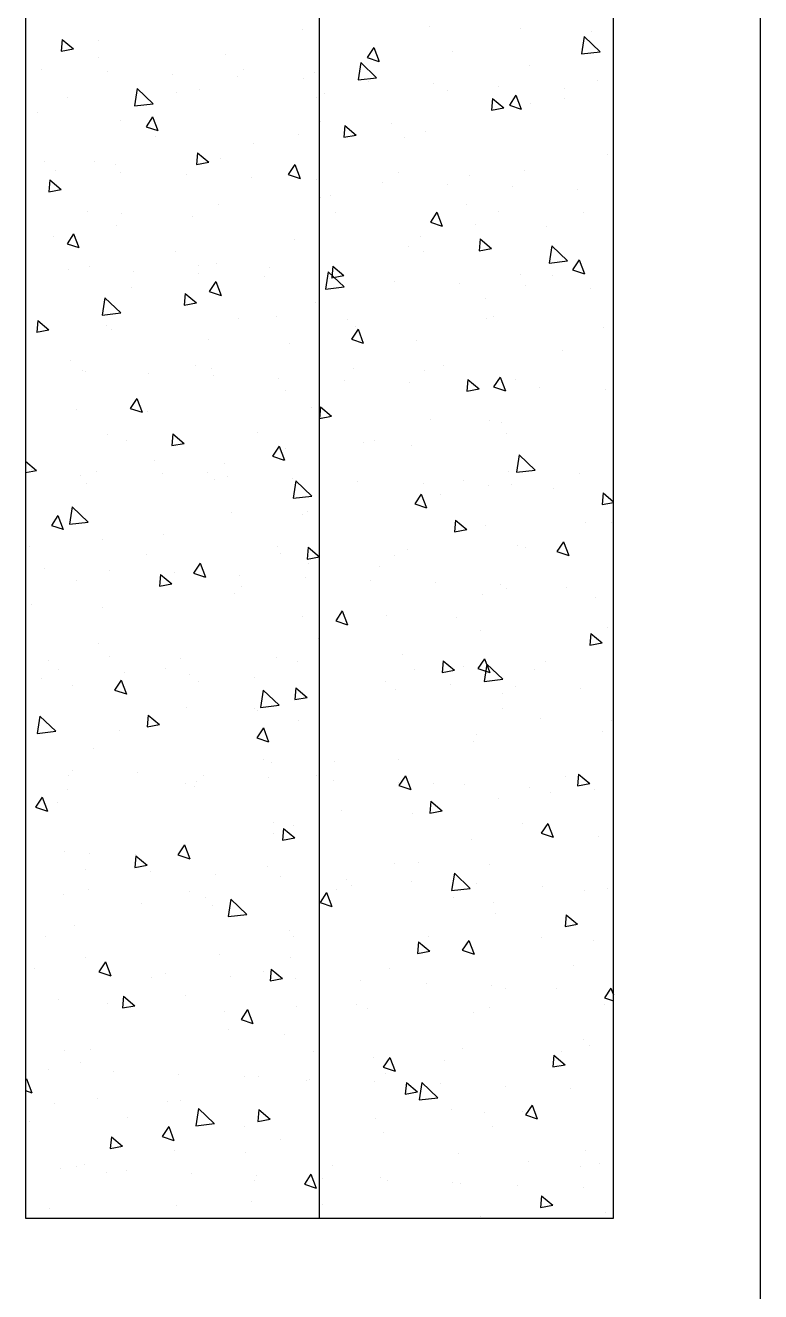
# Model space of a CAD drawing. Header units: millimetres. Extents: x 331487 to 517269, y 198509 to 399936.
# Drawn here: x 438084 to 438459, y 326746 to 327392 of the extents above; entities that cross this region are included whole.
import ezdxf

# ---------------------------------------------------------------- set-up
doc = ezdxf.new("R2010")
doc.units = ezdxf.units.MM
doc.header["$MEASUREMENT"] = 0
doc.layers.add('COLUMN', color=6, linetype='Continuous')
doc.layers.add('FOOTING', color=5, linetype='Continuous')

msp = doc.modelspace()

# ---------------------------------------------------------------- linework, layer by layer
at = {"layer": 'COLUMN'}
for p, q in [((438084.35, 329313.51), (438084.35, 326783.51)), ((438384.35, 326783.51), (438384.35, 329313.51)), ((438084.35, 326783.51), (438384.35, 326783.51))]:
    msp.add_line(p, q, dxfattribs=at)
at = {"layer": 'COLUMN', "color": 2, "linetype": 'Continuous'}
for p, q in [((438225.89, 327389.77), (438225.89, 327389.77)), ((438290.42, 327391.39), (438290.42, 327391.39)), ((438336.85, 327390.36), (438336.85, 327390.36)), ((438369.34, 327386.4), (438367.96, 327377.5)), ((438369.34, 327386.4), (438377.46, 327378.61)), ((438372.99, 327389.08), (438372.99, 327389.08)), ((438102.67, 327378.96), (438108.94, 327380.12)), ((438103.2, 327384.94), (438102.68, 327378.96)), ((438103.2, 327384.94), (438108.95, 327380.12)), ((438121.78, 327384.26), (438121.78, 327384.26)), ((438262.02, 327380.73), (438258.66, 327375.75)), ((438262.02, 327380.73), (438264.71, 327373.73)), ((438121.7, 327375.76), (438121.7, 327375.76)), ((438186.24, 327377.37), (438186.24, 327377.37)), ((438255.38, 327373.14), (438254, 327364.25)), ((438255.37, 327373.14), (438263.49, 327365.35)), ((438258.66, 327375.76), (438264.7, 327373.73)), ((438302.39, 327378.79), (438302.39, 327378.79)), ((438367.96, 327377.5), (438377.46, 327378.61)), ((438092.8, 327369.59), (438092.8, 327369.59)), ((438126.09, 327368.38), (438126.09, 327368.38)), ((438159.38, 327367.16), (438159.38, 327367.16)), ((438195.68, 327369.52), (438195.68, 327369.52)), ((438231.83, 327368.25), (438231.83, 327368.25)), ((438341.25, 327371.49), (438341.25, 327371.49)), ((438141.41, 327359.88), (438140.04, 327350.99)), ((438141.41, 327359.89), (438149.53, 327352.1)), ((438192.67, 327365.95), (438192.67, 327365.95)), ((438225.96, 327364.73), (438225.96, 327364.73)), ((438254, 327364.25), (438263.5, 327365.35)), ((438259.25, 327363.51), (438259.25, 327363.51)), ((438292.54, 327362.3), (438292.54, 327362.3)), ((438325.83, 327361.08), (438325.83, 327361.08)), ((438359.12, 327359.87), (438359.12, 327359.87)), ((438376.29, 327364.05), (438376.29, 327364.05)), ((438105.97, 327355.4), (438105.97, 327355.4)), ((438161.22, 327357.95), (438161.22, 327357.95)), ((438172.93, 327359.24), (438172.93, 327359.24)), ((438232.6, 327355.11), (438232.6, 327355.11)), ((438237.07, 327357.48), (438237.07, 327357.48)), ((438299.56, 327358.94), (438299.56, 327358.94)), ((438322.58, 327354.84), (438322.06, 327348.86)), ((438322.58, 327354.84), (438328.33, 327350.02)), ((438334.53, 327356.4), (438331.18, 327351.42)), ((438334.53, 327356.4), (438337.22, 327349.4)), ((438359.23, 327354.81), (438359.23, 327354.81)), ((438090.66, 327347.41), (438090.66, 327347.41)), ((438140.04, 327350.99), (438149.53, 327352.09)), ((438322.05, 327348.86), (438328.32, 327350.02)), ((438327.82, 327350.41), (438327.82, 327350.41)), ((438331.18, 327351.43), (438337.22, 327349.4)), ((438341.83, 327352.48), (438341.83, 327352.48)), ((438132.88, 327343.46), (438132.88, 327343.46)), ((438149.24, 327345.37), (438145.89, 327340.4)), ((438149.24, 327345.37), (438151.93, 327338.37)), ((438235.12, 327343.21), (438235.12, 327343.21)), ((438247.36, 327340.96), (438246.84, 327334.99)), ((438247.36, 327340.96), (438253.11, 327336.14)), ((438271.27, 327341.94), (438271.27, 327341.94)), ((438145.89, 327340.4), (438151.93, 327338.37)), ((438150.98, 327335.27), (438150.98, 327335.27)), ((438223.63, 327336.39), (438223.63, 327336.39)), ((438246.83, 327334.99), (438253.1, 327336.14)), ((438277.61, 327334.98), (438277.61, 327334.98)), ((438288.17, 327338), (438288.17, 327338)), ((438200.67, 327331.65), (438200.67, 327331.65)), ((438093.95, 327322.38), (438093.95, 327322.38)), ((438119.45, 327322.38), (438119.45, 327322.38)), ((438130.1, 327321.11), (438130.1, 327321.11)), ((438172.14, 327327.09), (438171.62, 327321.11)), ((438171.62, 327321.11), (438177.88, 327322.27)), ((438172.14, 327327.09), (438177.89, 327322.27)), ((438183.98, 327323.99), (438183.98, 327323.99)), ((438221.76, 327321.04), (438218.4, 327316.06)), ((438221.76, 327321.04), (438224.44, 327314.04)), ((438381.28, 327326.18), (438381.28, 327326.18)), ((438099.84, 327318.25), (438099.84, 327318.25)), ((438133.13, 327317.03), (438133.13, 327317.03)), ((438166.42, 327315.82), (438166.42, 327315.82)), ((438199.71, 327314.6), (438199.71, 327314.6)), ((438218.4, 327316.07), (438224.44, 327314.04)), ((438274.56, 327316.91), (438274.56, 327316.91)), ((438310.71, 327315.63), (438310.71, 327315.63)), ((438339, 327318.11), (438339, 327318.11)), ((438096.92, 327313.21), (438096.4, 327307.24)), ((438096.4, 327307.24), (438102.66, 327308.39)), ((438096.92, 327313.21), (438102.67, 327308.39)), ((438233, 327313.39), (438233, 327313.39)), ((438266.29, 327312.17), (438266.29, 327312.17)), ((438299.58, 327310.95), (438299.58, 327310.95)), ((438332.87, 327309.74), (438332.87, 327309.74)), ((438366.16, 327308.52), (438366.16, 327308.52)), ((438234.81, 327304.09), (438234.81, 327304.09)), ((438240.11, 327305.34), (438240.11, 327305.34)), ((438115.98, 327297.08), (438115.98, 327297.08)), ((438133.39, 327296.07), (438133.39, 327296.07)), ((438182.95, 327300.92), (438182.95, 327300.92)), ((438242.61, 327296.79), (438242.61, 327296.79)), ((438294.27, 327296.71), (438290.92, 327291.73)), ((438294.27, 327296.71), (438296.96, 327289.71)), ((438309.57, 327300.62), (438309.57, 327300.62)), ((438325.56, 327297.02), (438325.56, 327297.02)), ((438369.24, 327296.49), (438369.24, 327296.49)), ((438130.62, 327290.08), (438130.62, 327290.08)), ((438169.54, 327294.8), (438169.54, 327294.8)), ((438290.92, 327291.74), (438296.96, 327289.71)), ((438314, 327290.6), (438314, 327290.6)), ((438350.15, 327289.33), (438350.15, 327289.33)), ((438098.94, 327284.51), (438098.94, 327284.51)), ((438108.98, 327285.68), (438105.62, 327280.7)), ((438108.98, 327285.68), (438111.67, 327278.68)), ((438221.38, 327283.01), (438221.38, 327283.01)), ((438285.91, 327284.62), (438285.91, 327284.62)), ((438316.31, 327283.11), (438315.78, 327277.14)), ((438316.31, 327283.11), (438322.05, 327278.29)), ((438105.62, 327280.71), (438111.67, 327278.68)), ((438160.99, 327276.96), (438160.99, 327276.96)), ((438279.55, 327279.03), (438279.55, 327279.03)), ((438287.62, 327276.66), (438287.62, 327276.66)), ((438315.78, 327277.14), (438322.05, 327278.29)), ((438352.79, 327279.67), (438351.41, 327270.78)), ((438352.79, 327279.68), (438360.9, 327271.89)), ((438172.84, 327269.77), (438172.84, 327269.77)), ((438181.72, 327270.61), (438181.72, 327270.61)), ((438351.41, 327270.78), (438360.91, 327271.88)), ((438366.79, 327272.38), (438363.43, 327267.4)), ((438366.79, 327272.38), (438369.47, 327265.37)), ((438106.24, 327267.74), (438106.24, 327267.74)), ((438117.19, 327269), (438117.19, 327269)), ((438139.53, 327266.52), (438139.53, 327266.52)), ((438172.82, 327265.31), (438172.82, 327265.31)), ((438206.11, 327264.09), (438206.11, 327264.09)), ((438208.98, 327268.49), (438208.98, 327268.49)), ((438238.83, 327266.42), (438237.45, 327257.52)), ((438238.82, 327266.42), (438246.94, 327258.63)), ((438239.4, 327262.88), (438239.4, 327262.88)), ((438240.56, 327263.26), (438246.83, 327264.42)), ((438241.09, 327269.24), (438240.57, 327263.26)), ((438241.09, 327269.24), (438246.83, 327264.42)), ((438336.74, 327264.73), (438336.74, 327264.73)), ((438353.44, 327264.29), (438353.44, 327264.29)), ((438363.43, 327267.4), (438369.47, 327265.38)), ((438138.38, 327258.2), (438138.38, 327258.2)), ((438181.49, 327261.35), (438178.14, 327256.37)), ((438181.49, 327261.35), (438184.18, 327254.35)), ((438237.45, 327257.52), (438246.94, 327258.63)), ((438272.69, 327261.66), (438272.69, 327261.66)), ((438305.98, 327260.44), (438305.98, 327260.44)), ((438339.27, 327259.23), (438339.27, 327259.23)), ((438372.56, 327258.01), (438372.56, 327258.01)), ((438124.86, 327253.16), (438123.48, 327244.26)), ((438124.86, 327253.16), (438132.98, 327245.37)), ((438165.34, 327249.39), (438171.61, 327250.54)), ((438165.87, 327255.36), (438165.35, 327249.39)), ((438165.87, 327255.36), (438171.61, 327250.54)), ((438178.14, 327256.38), (438184.18, 327254.35)), ((438232.56, 327250.71), (438232.56, 327250.71)), ((438318.99, 327252.73), (438318.99, 327252.73)), ((438123.48, 327244.26), (438132.98, 327245.37)), ((438323.31, 327243.64), (438323.31, 327243.64)), ((438090.65, 327241.49), (438090.13, 327235.51)), ((438090.65, 327241.49), (438096.4, 327236.67)), ((438125.99, 327238.76), (438125.99, 327238.76)), ((438192.96, 327242.6), (438192.96, 327242.6)), ((438212.28, 327243.46), (438212.28, 327243.46)), ((438248.42, 327242.19), (438248.42, 327242.19)), ((438252.62, 327238.47), (438252.62, 327238.47)), ((438319.58, 327242.3), (438319.58, 327242.3)), ((438379.25, 327238.17), (438379.25, 327238.17)), ((438090.12, 327235.51), (438096.39, 327236.67)), ((438128.37, 327236.7), (438128.37, 327236.7)), ((438177.82, 327231.89), (438177.82, 327231.89)), ((438254.01, 327237.02), (438250.65, 327232.04)), ((438250.65, 327232.04), (438256.7, 327230.02)), ((438254.01, 327237.02), (438256.7, 327230.01)), ((438283.65, 327231.24), (438283.65, 327231.24)), ((438219.12, 327229.63), (438219.12, 327229.63)), ((438358.43, 327226.42), (438358.43, 327226.42)), ((438107.25, 327221.35), (438107.25, 327221.35)), ((438171, 327218.64), (438171, 327218.64)), ((438297.63, 327218.34), (438297.63, 327218.34)), ((438113.74, 327215.8), (438113.74, 327215.8)), ((438114.94, 327215.61), (438114.94, 327215.61)), ((438147.03, 327214.58), (438147.03, 327214.58)), ((438179.47, 327217.22), (438179.47, 327217.22)), ((438180.32, 327213.37), (438180.32, 327213.37)), ((438213.61, 327212.15), (438213.61, 327212.15)), ((438251.72, 327217.15), (438251.72, 327217.15)), ((438287.86, 327215.88), (438287.86, 327215.88)), ((438310.03, 327211.39), (438309.51, 327205.41)), ((438310.03, 327211.39), (438315.78, 327206.57)), ((438326.52, 327212.68), (438323.17, 327207.71)), ((438326.52, 327212.68), (438329.21, 327205.68)), ((438334.49, 327211.34), (438334.49, 327211.34)), ((438217.26, 327205.59), (438217.26, 327205.59)), ((438246.9, 327210.94), (438246.9, 327210.94)), ((438280.19, 327209.72), (438280.19, 327209.72)), ((438309.5, 327205.41), (438315.77, 327206.57)), ((438313.48, 327208.5), (438313.48, 327208.5)), ((438323.17, 327207.71), (438329.21, 327205.69)), ((438346.77, 327207.29), (438346.77, 327207.29)), ((438380.06, 327206.07), (438380.06, 327206.07)), ((438141.23, 327201.66), (438137.88, 327196.68)), ((438141.23, 327201.66), (438143.92, 327194.66)), ((438110.55, 327196.32), (438110.55, 327196.32)), ((438137.88, 327196.69), (438143.92, 327194.66)), ((438146.69, 327195.04), (438146.69, 327195.04)), ((438230.3, 327197.33), (438230.3, 327197.33)), ((438234.28, 327191.54), (438240.55, 327192.69)), ((438234.81, 327197.51), (438234.29, 327191.53)), ((438234.81, 327197.51), (438240.56, 327192.69)), ((438291.16, 327190.84), (438291.16, 327190.84)), ((438321.05, 327190.26), (438321.05, 327190.26)), ((438327.3, 327189.57), (438327.3, 327189.57)), ((438126.11, 327183.32), (438126.11, 327183.32)), ((438136, 327180.45), (438136, 327180.45)), ((438159.59, 327183.64), (438159.07, 327177.66)), ((438159.59, 327183.64), (438165.34, 327178.82)), ((438202.97, 327184.28), (438202.97, 327184.28)), ((438256.7, 327179.28), (438256.7, 327179.28)), ((438262.63, 327180.15), (438262.63, 327180.15)), ((438329.6, 327183.98), (438329.6, 327183.98)), ((438159.07, 327177.66), (438165.33, 327178.82)), ((438213.75, 327177.33), (438210.39, 327172.35)), ((438213.75, 327177.33), (438216.44, 327170.32)), ((438216.87, 327176.24), (438216.87, 327176.24)), ((438281.4, 327177.86), (438281.4, 327177.86)), ((438336.24, 327172.95), (438334.86, 327164.06)), ((438336.23, 327172.95), (438344.35, 327165.16)), ((438084.37, 327169.76), (438084.35, 327169.46)), ((438084.37, 327169.76), (438090.12, 327164.94)), ((438149.99, 327170.01), (438149.99, 327170.01)), ((438186.14, 327168.74), (438186.14, 327168.74)), ((438210.39, 327172.35), (438216.43, 327170.33)), ((438084.35, 327163.88), (438090.11, 327164.94)), ((438087.49, 327165.67), (438087.49, 327165.67)), ((438112.68, 327162.23), (438112.68, 327162.23)), ((438120.78, 327164.46), (438120.78, 327164.46)), ((438154.07, 327163.24), (438154.07, 327163.24)), ((438177.21, 327163.84), (438177.21, 327163.84)), ((438181.01, 327160.32), (438181.01, 327160.32)), ((438187.36, 327162.03), (438187.36, 327162.03)), ((438220.65, 327160.81), (438220.65, 327160.81)), ((438222.27, 327159.69), (438220.9, 327150.8)), ((438222.27, 327159.7), (438230.39, 327151.91)), ((438253.94, 327159.59), (438253.94, 327159.59)), ((438307.64, 327160.02), (438307.64, 327160.02)), ((438330.6, 327164.54), (438330.6, 327164.54)), ((438334.86, 327164.06), (438344.36, 327165.16)), ((438366.75, 327163.26), (438366.75, 327163.26)), ((438115.54, 327158.44), (438115.54, 327158.44)), ((438287.23, 327158.38), (438287.23, 327158.38)), ((438320.52, 327157.16), (438320.52, 327157.16)), ((438332.23, 327157.96), (438332.23, 327157.96)), ((438353.81, 327155.95), (438353.81, 327155.95)), ((438378.98, 327153.54), (438378.45, 327147.56)), ((438378.98, 327153.54), (438384.35, 327149.03)), ((438220.9, 327150.8), (438230.39, 327151.9)), ((438286.26, 327152.99), (438282.91, 327148.02)), ((438282.91, 327148.02), (438288.95, 327146)), ((438286.26, 327152.99), (438288.95, 327145.99)), ((438296.14, 327152.97), (438296.14, 327152.97)), ((438378.45, 327147.56), (438384.35, 327148.65)), ((438100.97, 327141.97), (438097.62, 327136.99)), ((438100.97, 327141.97), (438103.66, 327134.96)), ((438108.31, 327146.43), (438106.93, 327137.54)), ((438108.31, 327146.44), (438116.42, 327138.65)), ((438189.43, 327143.7), (438189.43, 327143.7)), ((438225.58, 327142.43), (438225.58, 327142.43)), ((438228.04, 327143.95), (438228.04, 327143.95)), ((438097.61, 327137), (438103.66, 327134.97)), ((438106.93, 327137.54), (438116.43, 327138.64)), ((438303.76, 327139.66), (438303.23, 327133.68)), ((438303.23, 327133.69), (438309.5, 327134.84)), ((438303.76, 327139.66), (438309.5, 327134.84)), ((438318.8, 327136.88), (438318.8, 327136.88)), ((438370.04, 327138.23), (438370.04, 327138.23)), ((438383.33, 327138.49), (438383.33, 327138.49)), ((438123.86, 327129.93), (438123.86, 327129.93)), ((438154.98, 327132.14), (438154.98, 327132.14)), ((438358.78, 327128.66), (438355.42, 327123.69)), ((438358.78, 327128.66), (438361.47, 327121.66)), ((438084.41, 327121.6), (438084.41, 327121.6)), ((438086.35, 327126.26), (438086.35, 327126.26)), ((438146.01, 327122.13), (438146.01, 327122.13)), ((438212.98, 327125.96), (438212.98, 327125.96)), ((438214.61, 327122.86), (438214.61, 327122.86)), ((438228.54, 327125.79), (438228.01, 327119.81)), ((438228.01, 327119.81), (438234.28, 327120.97)), ((438228.54, 327125.79), (438234.28, 327120.96)), ((438272.64, 327121.83), (438272.64, 327121.83)), ((438279.14, 327124.47), (438279.14, 327124.47)), ((438335.59, 327126.66), (438335.59, 327126.66)), ((438339.61, 327125.67), (438339.61, 327125.67)), ((438355.42, 327123.69), (438361.46, 327121.66)), ((438093.89, 327115.16), (438093.89, 327115.16)), ((438173.49, 327117.63), (438170.13, 327112.66)), ((438173.49, 327117.63), (438176.17, 327110.63)), ((438228.87, 327117.4), (438228.87, 327117.4)), ((438265.02, 327116.12), (438265.02, 327116.12)), ((438110.43, 327108.85), (438110.43, 327108.85)), ((438127.18, 327113.95), (438127.18, 327113.95)), ((438153.32, 327111.91), (438152.8, 327105.93)), ((438153.32, 327111.91), (438159.06, 327107.09)), ((438160.47, 327112.73), (438160.47, 327112.73)), ((438170.13, 327112.66), (438176.17, 327110.64)), ((438174.96, 327110.46), (438174.96, 327110.46)), ((438193.76, 327111.51), (438193.76, 327111.51)), ((438227.05, 327110.3), (438227.05, 327110.3)), ((438260.34, 327109.08), (438260.34, 327109.08)), ((438293.63, 327107.87), (438293.63, 327107.87)), ((438152.79, 327105.94), (438159.06, 327107.09)), ((438191.02, 327102), (438191.02, 327102)), ((438194.42, 327105.83), (438194.42, 327105.83)), ((438317.65, 327101.7), (438317.65, 327101.7)), ((438326.92, 327106.65), (438326.92, 327106.65)), ((438329.97, 327104.58), (438329.97, 327104.58)), ((438360.21, 327105.43), (438360.21, 327105.43)), ((438087.7, 327096.56), (438087.7, 327096.56)), ((438123.85, 327095.29), (438123.85, 327095.29)), ((438375.03, 327100.36), (438375.03, 327100.36)), ((438225.79, 327090.57), (438225.79, 327090.57)), ((438246, 327093.3), (438242.65, 327088.33)), ((438246, 327093.3), (438248.69, 327086.3)), ((438268.31, 327091.09), (438268.31, 327091.09)), ((438304.46, 327089.82), (438304.46, 327089.82)), ((438242.64, 327088.33), (438248.69, 327086.3)), ((438316.54, 327083.49), (438316.54, 327083.49)), ((438381.07, 327085.11), (438381.07, 327085.11)), ((438121.6, 327076.55), (438121.6, 327076.55)), ((438233.86, 327079.52), (438233.86, 327079.52)), ((438372.17, 327075.83), (438378.44, 327076.99)), ((438372.7, 327081.81), (438372.18, 327075.83)), ((438372.7, 327081.81), (438378.45, 327076.99)), ((438127.15, 327070.26), (438127.15, 327070.26)), ((438212.36, 327069.48), (438212.36, 327069.48)), ((438276.89, 327071.09), (438276.89, 327071.09)), ((438096.36, 327067.94), (438096.36, 327067.94)), ((438101.39, 327063.22), (438101.39, 327063.22)), ((438156.02, 327063.81), (438156.02, 327063.81)), ((438163.29, 327068.98), (438163.29, 327068.98)), ((438222.99, 327067.64), (438222.99, 327067.64)), ((438282.65, 327063.51), (438282.65, 327063.51)), ((438296.95, 327061.96), (438303.22, 327063.12)), ((438297.48, 327067.93), (438296.96, 327061.96)), ((438297.48, 327067.94), (438303.23, 327063.11)), ((438307.75, 327064.78), (438307.75, 327064.78)), ((438318.52, 327068.97), (438315.16, 327064)), ((438315.16, 327064), (438321.2, 327061.97)), ((438319.69, 327066.23), (438318.31, 327057.33)), ((438318.52, 327068.97), (438321.2, 327061.97)), ((438319.68, 327066.23), (438327.8, 327058.44)), ((438343.9, 327063.51), (438343.9, 327063.51)), ((438349.62, 327067.35), (438349.62, 327067.35)), ((438092.69, 327058.69), (438092.69, 327058.69)), ((438133.22, 327057.94), (438129.87, 327052.97)), ((438133.22, 327057.94), (438135.91, 327050.94)), ((438134.68, 327062.01), (438134.68, 327062.01)), ((438167.97, 327060.79), (438167.97, 327060.79)), ((438172.7, 327057.08), (438172.7, 327057.08)), ((438201.26, 327059.58), (438201.26, 327059.58)), ((438234.55, 327058.36), (438234.55, 327058.36)), ((438267.84, 327057.14), (438267.84, 327057.14)), ((438318.31, 327057.33), (438327.8, 327058.44)), ((438108.17, 327055.47), (438108.17, 327055.47)), ((438129.87, 327052.97), (438135.91, 327050.95)), ((438205.72, 327052.97), (438204.34, 327044.07)), ((438205.72, 327052.97), (438213.84, 327045.18)), ((438222.26, 327054.06), (438221.74, 327048.08)), ((438222.26, 327054.06), (438228.01, 327049.24)), ((438273.3, 327053.22), (438273.3, 327053.22)), ((438301.13, 327055.93), (438301.13, 327055.93)), ((438327.72, 327051.2), (438327.72, 327051.2)), ((438334.42, 327054.71), (438334.42, 327054.71)), ((438367.71, 327053.5), (438367.71, 327053.5)), ((438166.59, 327043.95), (438166.59, 327043.95)), ((438201.03, 327043.68), (438201.03, 327043.68)), ((438204.34, 327044.07), (438213.84, 327045.18)), ((438221.73, 327048.08), (438228, 327049.24)), ((438327.66, 327043.39), (438327.66, 327043.39)), ((438091.76, 327039.71), (438090.38, 327030.82)), ((438091.76, 327039.71), (438099.87, 327031.92)), ((438147.04, 327040.18), (438146.52, 327034.21)), ((438147.04, 327040.18), (438152.79, 327035.36)), ((438202.73, 327042.68), (438202.73, 327042.68)), ((438223.53, 327037.18), (438223.53, 327037.18)), ((438347.2, 327038.48), (438347.2, 327038.48)), ((438383.34, 327037.2), (438383.34, 327037.2)), ((438090.38, 327030.82), (438099.88, 327031.92)), ((438132.13, 327032.38), (438132.13, 327032.38)), ((438146.51, 327034.21), (438152.78, 327035.37)), ((438205.74, 327033.61), (438202.38, 327028.64)), ((438205.74, 327033.61), (438208.43, 327026.61)), ((438378.82, 327031.72), (438378.82, 327031.72)), ((438202.38, 327028.64), (438208.43, 327026.61)), ((438312.74, 327026.91), (438312.74, 327026.91)), ((438314.29, 327030.11), (438314.29, 327030.11)), ((438119.35, 327023.17), (438119.35, 327023.17)), ((438206.03, 327017.64), (438206.03, 327017.64)), ((438274.63, 327017.71), (438274.63, 327017.71)), ((438108.43, 327011.88), (438108.43, 327011.88)), ((438210.1, 327016.1), (438210.1, 327016.1)), ((438242.17, 327016.37), (438242.17, 327016.37)), ((438106.37, 327009.62), (438106.37, 327009.62)), ((438141.72, 327010.66), (438141.72, 327010.66)), ((438166.03, 327005.49), (438166.03, 327005.49)), ((438171.57, 327006.07), (438171.57, 327006.07)), ((438175.01, 327009.45), (438175.01, 327009.45)), ((438208.3, 327008.23), (438208.3, 327008.23)), ((438233, 327009.32), (438233, 327009.32)), ((438241.59, 327007.02), (438241.59, 327007.02)), ((438274.88, 327005.8), (438274.88, 327005.8)), ((438278.25, 327009.28), (438274.9, 327004.31)), ((438278.25, 327009.28), (438280.94, 327002.28)), ((438292.66, 327005.2), (438292.66, 327005.2)), ((438308.17, 327004.58), (438308.17, 327004.58)), ((438359.63, 327009.03), (438359.63, 327009.03)), ((438366.43, 327010.08), (438365.9, 327004.11)), ((438365.9, 327004.11), (438372.17, 327005.26)), ((438366.43, 327010.08), (438372.17, 327005.26)), ((438092.96, 326998.25), (438089.61, 326993.28)), ((438092.96, 326998.25), (438095.65, 326991.25)), ((438105.91, 327002.08), (438105.91, 327002.08)), ((438170.45, 327003.7), (438170.45, 327003.7)), ((438274.9, 327004.31), (438280.94, 327002.28)), ((438341.46, 327003.37), (438341.46, 327003.37)), ((438352.18, 327000.6), (438352.18, 327000.6)), ((438374.75, 327002.15), (438374.75, 327002.15)), ((438089.61, 326993.28), (438095.65, 326991.25)), ((438101, 326995.53), (438101, 326995.53)), ((438291.21, 326996.21), (438290.68, 326990.23)), ((438291.21, 326996.21), (438296.95, 326991.39)), ((438325.46, 326997.81), (438325.46, 326997.81)), ((438084.41, 326985.66), (438084.41, 326985.66)), ((438211.04, 326985.36), (438211.04, 326985.36)), ((438245.47, 326991.33), (438245.47, 326991.33)), ((438281.61, 326990.06), (438281.61, 326990.06)), ((438290.68, 326990.23), (438296.95, 326991.39)), ((438337.67, 326985.07), (438337.67, 326985.07)), ((438211.01, 326979.77), (438211.01, 326979.77)), ((438215.99, 326982.33), (438215.46, 326976.36)), ((438215.99, 326982.33), (438221.73, 326977.51)), ((438221.28, 326983.8), (438221.28, 326983.8)), ((438350.77, 326984.95), (438347.41, 326979.98)), ((438347.41, 326979.98), (438353.46, 326977.95)), ((438350.77, 326984.95), (438353.46, 326977.95)), ((438165.48, 326973.92), (438162.12, 326968.95)), ((438165.48, 326973.92), (438168.17, 326966.92)), ((438215.46, 326976.36), (438221.73, 326977.51)), ((438312.03, 326976.73), (438312.03, 326976.73)), ((438376.56, 326978.34), (438376.56, 326978.34)), ((438104.3, 326970.5), (438104.3, 326970.5)), ((438117.09, 326969.79), (438117.09, 326969.79)), ((438140.77, 326968.46), (438140.25, 326962.48)), ((438140.45, 326969.23), (438140.45, 326969.23)), ((438140.77, 326968.46), (438146.51, 326963.64)), ((438162.12, 326968.95), (438168.16, 326966.92)), ((438114.84, 326961.37), (438114.84, 326961.37)), ((438140.24, 326962.48), (438146.51, 326963.64)), ((438148.12, 326960.15), (438148.12, 326960.15)), ((438207.85, 326962.72), (438207.85, 326962.72)), ((438272.38, 326964.33), (438272.38, 326964.33)), ((438284.91, 326965.03), (438284.91, 326965.03)), ((438303.13, 326959.5), (438301.76, 326950.61)), ((438303.13, 326959.51), (438311.25, 326951.72)), ((438321.06, 326963.75), (438321.06, 326963.75)), ((438181.41, 326958.94), (438181.41, 326958.94)), ((438214.7, 326957.72), (438214.7, 326957.72)), ((438247.99, 326956.51), (438247.99, 326956.51)), ((438250.46, 326953.46), (438250.46, 326953.46)), ((438281.28, 326955.29), (438281.28, 326955.29)), ((438314.57, 326954.07), (438314.57, 326954.07)), ((438347.86, 326952.86), (438347.86, 326952.86)), ((438103.66, 326948.7), (438103.66, 326948.7)), ((438116.38, 326951.3), (438116.38, 326951.3)), ((438168.19, 326950.31), (438168.19, 326950.31)), ((438176.05, 326947.17), (438176.05, 326947.17)), ((438237.99, 326949.59), (438234.64, 326944.62)), ((438237.99, 326949.59), (438240.68, 326942.59)), ((438243.01, 326951.01), (438243.01, 326951.01)), ((438301.76, 326950.61), (438311.25, 326951.71)), ((438302.67, 326946.88), (438302.67, 326946.88)), ((438369.64, 326950.71), (438369.64, 326950.71)), ((438381.15, 326951.64), (438381.15, 326951.64)), ((438143.74, 326944.19), (438143.74, 326944.19)), ((438179.89, 326942.92), (438179.89, 326942.92)), ((438189.17, 326946.24), (438187.79, 326937.35)), ((438189.17, 326946.25), (438197.28, 326938.46)), ((438234.64, 326944.62), (438240.68, 326942.59)), ((438323.21, 326944.43), (438323.21, 326944.43)), ((438187.79, 326937.35), (438197.29, 326938.45)), ((438324.35, 326938.72), (438324.35, 326938.72)), ((438359.62, 326932.38), (438365.89, 326933.54)), ((438360.15, 326938.36), (438359.63, 326932.38)), ((438360.15, 326938.36), (438365.9, 326933.54)), ((438360.5, 326937.45), (438360.5, 326937.45)), ((438094.42, 326927.34), (438094.42, 326927.34)), ((438109.29, 326932.63), (438109.29, 326932.63)), ((438219.02, 326930.42), (438219.02, 326930.42)), ((438221.05, 326927.04), (438221.05, 326927.04)), ((438289.9, 326927.15), (438289.9, 326927.15)), ((438284.93, 326924.48), (438284.41, 326918.51)), ((438284.93, 326924.48), (438290.68, 326919.66)), ((438310.51, 326925.26), (438307.15, 326920.28)), ((438309.78, 326923.35), (438309.78, 326923.35)), ((438310.51, 326925.26), (438313.2, 326918.26)), ((438347.68, 326926.75), (438347.68, 326926.75)), ((438374.31, 326924.96), (438374.31, 326924.96)), ((438114.84, 326916.4), (438114.84, 326916.4)), ((438125.22, 326914.23), (438121.86, 326909.26)), ((438125.22, 326914.23), (438127.9, 326907.23)), ((438183.18, 326917.89), (438183.18, 326917.89)), ((438219.33, 326916.61), (438219.33, 326916.61)), ((438284.4, 326918.51), (438290.67, 326919.66)), ((438307.15, 326920.29), (438313.19, 326918.26)), ((438089.04, 326910.65), (438089.04, 326910.65)), ((438121.86, 326909.26), (438127.9, 326907.23)), ((438122.33, 326909.43), (438122.33, 326909.43)), ((438155.62, 326908.21), (438155.62, 326908.21)), ((438205.59, 326909.33), (438205.59, 326909.33)), ((438209.71, 326910.61), (438209.19, 326904.63)), ((438209.71, 326910.61), (438215.46, 326905.79)), ((438270.12, 326910.95), (438270.12, 326910.95)), ((438363.79, 326912.41), (438363.79, 326912.41)), ((438148.73, 326906.32), (438148.73, 326906.32)), ((438188.91, 326907), (438188.91, 326907)), ((438209.18, 326904.63), (438215.45, 326905.79)), ((438222.2, 326905.78), (438222.2, 326905.78)), ((438255.49, 326904.57), (438255.49, 326904.57)), ((438288.78, 326903.35), (438288.78, 326903.35)), ((438322.07, 326902.13), (438322.07, 326902.13)), ((438101.4, 326895.32), (438101.4, 326895.32)), ((438134.49, 326896.73), (438133.97, 326890.76)), ((438134.49, 326896.73), (438140.24, 326891.91)), ((438165.94, 326896.93), (438165.94, 326896.93)), ((438329.34, 326900.85), (438329.34, 326900.85)), ((438355.36, 326900.92), (438355.36, 326900.92)), ((438383.02, 326900.93), (438379.67, 326895.95)), ((438379.67, 326895.96), (438384.35, 326894.38)), ((438383.02, 326900.93), (438384.35, 326897.47)), ((438126.39, 326892.98), (438126.39, 326892.98)), ((438133.96, 326890.76), (438140.23, 326891.91)), ((438186.06, 326888.85), (438186.06, 326888.85)), ((438197.73, 326889.9), (438194.38, 326884.93)), ((438197.73, 326889.9), (438200.42, 326882.9)), ((438222.62, 326891.58), (438222.62, 326891.58)), ((438253.02, 326892.69), (438253.02, 326892.69)), ((438258.77, 326890.31), (438258.77, 326890.31)), ((438312.69, 326888.56), (438312.69, 326888.56)), ((438320.95, 326891.05), (438320.95, 326891.05)), ((438379.65, 326892.39), (438379.65, 326892.39)), ((438194.37, 326884.93), (438200.42, 326882.9)), ((438188.17, 326880.01), (438188.17, 326880.01)), ((438216.77, 326877.04), (438216.77, 326877.04)), ((438104.43, 326869.02), (438104.43, 326869.02)), ((438117.6, 326869.47), (438117.6, 326869.47)), ((438307.52, 326869.97), (438307.52, 326869.97)), ((438368.78, 326874.54), (438368.78, 326874.54)), ((438372.05, 326871.58), (438372.05, 326871.58)), ((438112.58, 326863.02), (438112.58, 326863.02)), ((438231.06, 326868.73), (438231.06, 326868.73)), ((438262.07, 326865.27), (438262.07, 326865.27)), ((438270.25, 326865.57), (438266.89, 326860.59)), ((438270.25, 326865.57), (438272.93, 326858.57)), ((438298.21, 326864), (438298.21, 326864)), ((438353.88, 326866.63), (438353.35, 326860.65)), ((438353.88, 326866.63), (438359.62, 326861.81)), ((438357.69, 326868.43), (438357.69, 326868.43)), ((438096.08, 326859.3), (438096.08, 326859.3)), ((438129.37, 326858.09), (438129.37, 326858.09)), ((438162.66, 326856.87), (438162.66, 326856.87)), ((438203.33, 326855.95), (438203.33, 326855.95)), ((438266.89, 326860.6), (438272.93, 326858.57)), ((438267.87, 326857.56), (438267.87, 326857.56)), ((438353.35, 326860.66), (438359.61, 326861.81)), ((438084.95, 326854.54), (438084.35, 326853.64)), ((438084.95, 326854.54), (438087.64, 326847.54)), ((438195.95, 326855.65), (438195.95, 326855.65)), ((438227.61, 326853.71), (438227.61, 326853.71)), ((438229.24, 326854.44), (438229.24, 326854.44)), ((438262.53, 326853.22), (438262.53, 326853.22)), ((438278.66, 326852.76), (438278.13, 326846.78)), ((438278.66, 326852.76), (438284.4, 326847.94)), ((438286.58, 326852.78), (438285.2, 326843.88)), ((438286.58, 326852.78), (438294.7, 326844.99)), ((438295.82, 326852.01), (438295.82, 326852.01)), ((438329.11, 326850.79), (438329.11, 326850.79)), ((438362.4, 326849.58), (438362.4, 326849.58)), ((438084.35, 326848.65), (438087.64, 326847.54)), ((438120.9, 326844.44), (438120.9, 326844.44)), ((438157.04, 326843.16), (438157.04, 326843.16)), ((438163.68, 326843.55), (438163.68, 326843.55)), ((438278.13, 326846.78), (438284.4, 326847.94)), ((438285.2, 326843.88), (438294.7, 326844.99)), ((438099.15, 326841.94), (438099.15, 326841.94)), ((438172.62, 326839.52), (438171.24, 326830.63)), ((438172.62, 326839.52), (438180.73, 326831.73)), ((438203.44, 326838.88), (438202.91, 326832.9)), ((438203.44, 326838.88), (438209.18, 326834.06)), ((438301.51, 326838.96), (438301.51, 326838.96)), ((438318.7, 326837.67), (438318.7, 326837.67)), ((438337.65, 326837.69), (438337.65, 326837.69)), ((438342.76, 326841.24), (438339.41, 326836.26)), ((438342.76, 326841.24), (438345.45, 326834.23)), ((438086.44, 326832.87), (438086.44, 326832.87)), ((438136.4, 326834.66), (438136.4, 326834.66)), ((438157.47, 326830.21), (438154.11, 326825.23)), ((438157.47, 326830.21), (438160.16, 326823.21)), ((438171.24, 326830.63), (438180.74, 326831.73)), ((438196.07, 326830.53), (438196.07, 326830.53)), ((438202.91, 326832.91), (438209.18, 326834.06)), ((438263.03, 326834.37), (438263.03, 326834.37)), ((438322.7, 326830.24), (438322.7, 326830.24)), ((438339.4, 326836.27), (438345.45, 326834.24)), ((438128.22, 326825.01), (438127.69, 326819.03)), ((438128.22, 326825.01), (438133.96, 326820.19)), ((438154.11, 326825.24), (438160.15, 326823.21)), ((438214.51, 326823.65), (438214.51, 326823.65)), ((438267.05, 326827.4), (438267.05, 326827.4)), ((438127.69, 326819.03), (438133.96, 326820.19)), ((438160.34, 326818.13), (438160.34, 326818.13)), ((438369.8, 326818.19), (438369.8, 326818.19)), ((438114.44, 326810.7), (438114.44, 326810.7)), ((438196.48, 326816.86), (438196.48, 326816.86)), ((438305.26, 326816.58), (438305.26, 326816.58)), ((438340.95, 326812.66), (438340.95, 326812.66)), ((438377.09, 326811.39), (438377.09, 326811.39)), ((438102.49, 326808.79), (438102.49, 326808.79)), ((438110.33, 326809.64), (438110.33, 326809.64)), ((438125.88, 326806.56), (438125.88, 326806.56)), ((438135.78, 326807.58), (438135.78, 326807.58)), ((438169.07, 326806.36), (438169.07, 326806.36)), ((438202.35, 326805.14), (438202.35, 326805.14)), ((438229.98, 326805.88), (438226.63, 326800.9)), ((438229.98, 326805.88), (438232.67, 326798.88)), ((438241.07, 326810.41), (438241.07, 326810.41)), ((438265.61, 326804.18), (438265.61, 326804.18)), ((438367.7, 326810.11), (438367.7, 326810.11)), ((438201.08, 326802.57), (438201.08, 326802.57)), ((438226.63, 326800.91), (438232.67, 326798.88)), ((438235.64, 326803.93), (438235.64, 326803.93)), ((438268.93, 326802.71), (438268.93, 326802.71)), ((438302.22, 326801.5), (438302.22, 326801.5)), ((438306.49, 326801.09), (438306.49, 326801.09)), ((438335.51, 326800.28), (438335.51, 326800.28)), ((438368.8, 326799.06), (438368.8, 326799.06)), ((438199.78, 326791.82), (438199.78, 326791.82)), ((438347.6, 326794.91), (438347.08, 326788.93)), ((438347.6, 326794.91), (438353.35, 326790.09)), ((438096.89, 326788.56), (438096.89, 326788.56)), ((438161.42, 326790.17), (438161.42, 326790.17)), ((438235.92, 326790.55), (438235.92, 326790.55)), ((438347.07, 326788.93), (438353.34, 326790.09)), ((438380.39, 326786.35), (438380.39, 326786.35)), ((438316.44, 326784.29), (438316.44, 326784.29))]:
    msp.add_line(p, q, dxfattribs=at)
at = {"layer": 'FOOTING'}
for p, q in [((438459.35, 326708.51), (438459.35, 329388.51)), ((438234.35, 326783.51), (438234.35, 329313.51)), ((438234.35, 326783.51), (438234.35, 329313.51))]:
    msp.add_line(p, q, dxfattribs=at)

doc.saveas('drawing.dxf')
